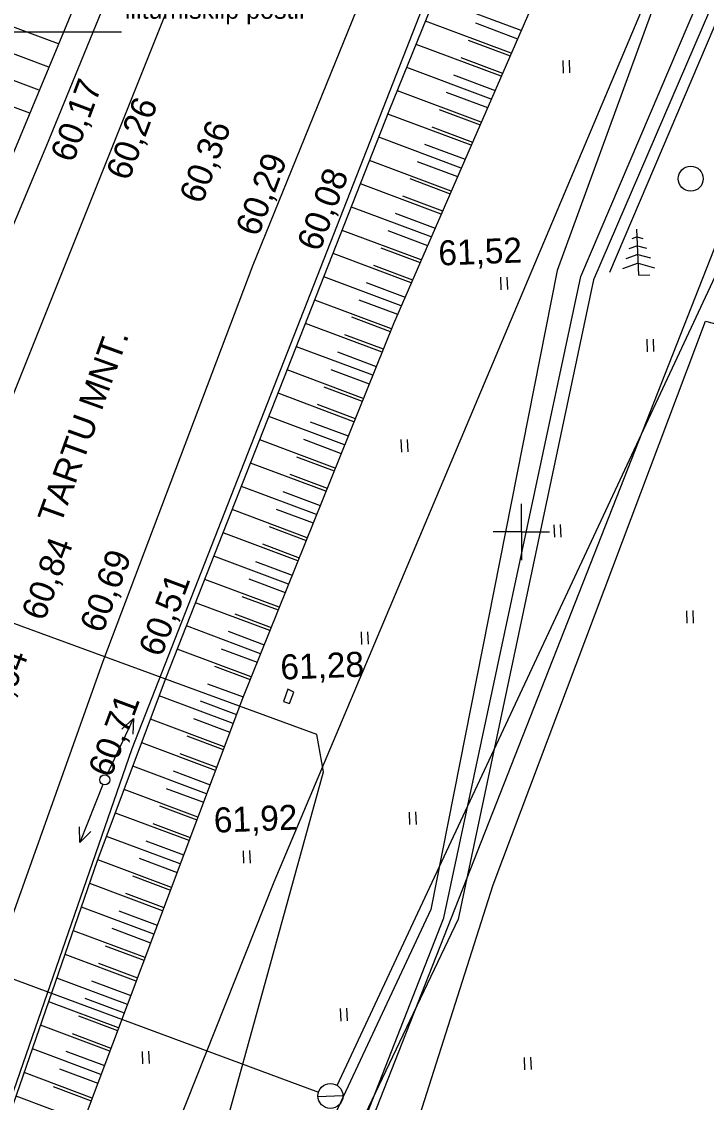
# Model space of a CAD drawing. Extents: x 641449 to 641928, y 6457349 to 6457815.
# Drawn here: x 641630.01 to 641657.4, y 6457577.19 to 6457620.4 of the extents above; entities that cross this region are included whole.
import ezdxf

# ---------------------------------------------------------------- set-up
doc = ezdxf.new("R2010")
doc.units = 0
for name, color, linetype in [('12', 7, 'Continuous'), ('15', 7, 'Continuous'), ('17', 7, 'Continuous'), ('22', 7, 'Continuous'), ('28', 7, 'Continuous'), ('3', 7, 'Continuous'), ('30', 7, 'Continuous'), ('40', 7, 'Continuous'), ('41', 7, 'Continuous'), ('42', 7, 'Continuous'), ('5', 7, 'Continuous'), ('53', 7, 'Continuous'), ('57', 7, 'Continuous'), ('58', 7, 'Continuous'), ('59', 7, 'Continuous'), ('61', 7, 'Continuous'), ('8', 7, 'Continuous')]:
    doc.layers.add(name, color=color, linetype=linetype)

# ---------------------------------------------------------------- blocks, each defined once
blk = doc.blocks.new('KRTRIS')
at = {"layer": '61'}
for q in [(0, 112.5), (-112.5, 0), (112.5, 0), (0, -112.5)]:
    blk.add_line((0, 0), q, dxfattribs=at)

msp = doc.modelspace()

# ---------------------------------------------------------------- linework, layer by layer
at = {"layer": '12'}
for p, q in [((641633.42, 6457590.268), (641634.48, 6457592.532)), ((641634.48, 6457592.532), (641634.013, 6457592.116)), ((641634.48, 6457592.532), (641634.46, 6457591.908)), ((641633.261, 6457589.901), (641632.334, 6457587.579)), ((641632.334, 6457587.579), (641632.318, 6457588.204)), ((641632.334, 6457587.579), (641632.776, 6457588.021))]:
    msp.add_line(p, q, dxfattribs=at)
msp.add_circle((641633.335, 6457590.087), 0.2, dxfattribs=at)
msp.add_circle((641633.335, 6457590.087), 0.2, dxfattribs=at)
at = {"layer": '15'}
msp.add_line((641612.007, 6457588.666), (641641.889, 6457577.602), dxfattribs=at)
msp.add_lwpolyline([(641642.63, 6457577.868), (641662.89, 6457621.198), (641670.033, 6457636.728)], dxfattribs=at)
at = {"layer": '17'}
for p, q in [((641640.116, 6457586.011), (641659.481, 6457631.914)), ((641630.344, 6457561.428), (641640.116, 6457586.011))]:
    msp.add_line(p, q, dxfattribs=at)
at = {"layer": '22'}
for p, q in [((641641.815, 6457591.896), (641616.151, 6457601.31)), ((641642.086, 6457590.402), (641641.815, 6457591.896)), ((641636.097, 6457568.754), (641642.086, 6457590.402))]:
    msp.add_line(p, q, dxfattribs=at)
for points in [[(641664.487, 6457646.2), (641651.434, 6457610.458), (641646.381, 6457584.905), (641623.476, 6457535.991), (641615.916, 6457519.897)], [(641615.916, 6457519.897), (641624.123, 6457535.899), (641625.846, 6457539.886), (641642.714, 6457573.876), (641646.896, 6457584.566), (641652.375, 6457610.207), (641667.319, 6457645.233)], [(641667.181, 6457643.222), (641652.882, 6457610.083), (641647.471, 6457584.516), (641625.652, 6457538.825), (641624.411, 6457534.505), (641616.148, 6457520.516)]]:
    msp.add_lwpolyline(points, dxfattribs=at)
at = {"layer": '28'}
msp.add_lwpolyline([(641642.699, 6457561.048), (641641.13, 6457561.558), (641648.872, 6457585.892), (641657.365, 6457608.432), (641672.05, 6457604.546)], dxfattribs=at)
at = {"layer": '3'}
msp.add_lwpolyline([(641640.727, 6457593.137), (641640.894, 6457593.596), (641640.661, 6457593.707), (641640.486, 6457593.224), (641640.727, 6457593.137)], dxfattribs=at)
at = {"layer": '30'}
msp.add_line((641626.535, 6457597.665), (641645.979, 6457646.237), dxfattribs=at)
for points in [[(641633.595, 6457553.491), (641638.259, 6457552.855), (641638.729, 6457555.476), (641622.925, 6457557.967), (641627.027, 6457569.998), (641634.437, 6457591.345), (641650.69, 6457632.794), (641656.89, 6457647.426)], [(641653.614, 6457646.014), (641639.262, 6457610.659), (641633.263, 6457594.822)], [(641643.216, 6457645.28), (641630.999, 6457615.454), (641622.789, 6457595.865), (641616.122, 6457578.531), (641610.859, 6457562.796), (641610.543, 6457562.54), (641609.968, 6457562.681), (641600.477, 6457568.258)], [(641633.263, 6457594.822), (641626.627, 6457576.246), (641620.303, 6457558.437), (641618.557, 6457555.117), (641618.574, 6457555.322)]]:
    msp.add_lwpolyline(points, dxfattribs=at)
at = {"layer": '40'}
msp.add_lwpolyline([(641635.803, 6457555.581), (641658.464, 6457613.202), (641690.627, 6457604.506), (641670.239, 6457549.723), (641663.6, 6457540.365)], close=True, dxfattribs=at)
at = {"layer": '41'}
for p, q in [((641651.686, 6457618.348), (641651.667, 6457618.847)), ((641651.943, 6457618.357), (641651.924, 6457618.857)), ((641649.195, 6457609.682), (641649.176, 6457610.182)), ((641649.452, 6457609.692), (641649.433, 6457610.192)), ((641655.046, 6457607.204), (641655.027, 6457607.704)), ((641655.304, 6457607.214), (641655.285, 6457607.713)), ((641645.212, 6457603.191), (641645.193, 6457603.691)), ((641645.469, 6457603.201), (641645.45, 6457603.7)), ((641651.333, 6457599.784), (641651.314, 6457600.283)), ((641651.59, 6457599.794), (641651.572, 6457600.293)), ((641656.633, 6457596.345), (641656.614, 6457596.845)), ((641656.891, 6457596.355), (641656.872, 6457596.855)), ((641643.624, 6457595.499), (641643.605, 6457595.999)), ((641643.881, 6457595.509), (641643.862, 6457596.009)), ((641645.542, 6457588.293), (641645.523, 6457588.793)), ((641645.799, 6457588.303), (641645.78, 6457588.802)), ((641638.903, 6457586.749), (641638.884, 6457587.249)), ((641639.161, 6457586.759), (641639.142, 6457587.259)), ((641642.785, 6457580.439), (641642.766, 6457580.939)), ((641643.043, 6457580.449), (641643.024, 6457580.949)), ((641634.86, 6457578.73), (641634.841, 6457579.229)), ((641635.118, 6457578.739), (641635.099, 6457579.239)), ((641650.144, 6457578.488), (641650.125, 6457578.987)), ((641650.401, 6457578.498), (641650.382, 6457578.997))]:
    msp.add_line(p, q, dxfattribs=at)
msp.add_lwpolyline([(641653.536, 6457610.389), (641663.682, 6457634.219), (641668.452, 6457644.789)], dxfattribs=at)
at = {"layer": '42'}
for p, q in [((641649.992, 6457620.054), (641646.542, 6457621.346)), ((641631.483, 6457619.51), (641628.607, 6457620.587)), ((641649.592, 6457619.136), (641646.166, 6457620.419)), ((641648.164, 6457620.35), (641649.847, 6457619.72)), ((641631.099, 6457618.586), (641628.234, 6457619.659)), ((641647.872, 6457619.659), (641649.547, 6457619.032)), ((641649.193, 6457618.218), (641645.79, 6457619.492)), ((641630.715, 6457617.662), (641627.86, 6457618.731)), ((641647.581, 6457618.967), (641649.247, 6457618.343)), ((641648.793, 6457617.3), (641645.415, 6457618.565)), ((641647.289, 6457618.275), (641648.947, 6457617.655)), ((641630.331, 6457616.738), (641627.486, 6457617.803)), ((641648.393, 6457616.382), (641645.039, 6457617.638)), ((641646.997, 6457617.584), (641648.647, 6457616.966)), ((641647.993, 6457615.464), (641644.664, 6457616.71)), ((641646.706, 6457616.892), (641648.347, 6457616.278)), ((641646.414, 6457616.2), (641648.047, 6457615.589)), ((641647.593, 6457614.546), (641644.298, 6457615.78)), ((641646.122, 6457615.509), (641647.747, 6457614.9)), ((641647.193, 6457613.628), (641643.931, 6457614.849)), ((641645.83, 6457614.817), (641647.447, 6457614.212)), ((641646.793, 6457612.71), (641643.565, 6457613.919)), ((641645.539, 6457614.126), (641647.147, 6457613.523)), ((641645.247, 6457613.434), (641646.847, 6457612.835)), ((641646.393, 6457611.792), (641643.198, 6457612.988)), ((641644.955, 6457612.742), (641646.548, 6457612.146)), ((641645.993, 6457610.874), (641642.832, 6457612.058)), ((641644.664, 6457612.051), (641646.248, 6457611.458)), ((641644.372, 6457611.359), (641645.948, 6457610.769)), ((641645.593, 6457609.956), (641642.465, 6457611.127)), ((641644.08, 6457610.667), (641645.648, 6457610.081)), ((641645.194, 6457609.038), (641642.099, 6457610.196)), ((641643.789, 6457609.976), (641645.348, 6457609.392)), ((641644.799, 6457608.117), (641641.732, 6457609.266)), ((641643.497, 6457609.284), (641645.048, 6457608.703)), ((641644.426, 6457607.19), (641641.366, 6457608.335)), ((641643.205, 6457608.593), (641644.757, 6457608.012)), ((641642.925, 6457607.897), (641644.476, 6457607.316)), ((641644.052, 6457606.262), (641641, 6457607.405)), ((641642.651, 6457607.198), (641644.196, 6457606.62)), ((641643.678, 6457605.334), (641640.633, 6457606.474)), ((641642.378, 6457606.5), (641643.916, 6457605.924)), ((641642.104, 6457605.802), (641643.635, 6457605.228)), ((641643.304, 6457604.406), (641640.267, 6457605.543)), ((641641.83, 6457605.103), (641643.355, 6457604.532)), ((641642.93, 6457603.478), (641639.9, 6457604.613)), ((641641.556, 6457604.405), (641643.075, 6457603.836)), ((641642.556, 6457602.55), (641639.534, 6457603.682)), ((641641.282, 6457603.707), (641642.794, 6457603.141)), ((641642.183, 6457601.623), (641639.167, 6457602.752)), ((641641.008, 6457603.008), (641642.514, 6457602.445)), ((641640.734, 6457602.31), (641642.233, 6457601.749)), ((641641.809, 6457600.695), (641638.801, 6457601.821)), ((641640.46, 6457601.612), (641641.953, 6457601.053)), ((641641.435, 6457599.767), (641638.434, 6457600.89)), ((641640.186, 6457600.913), (641641.673, 6457600.357)), ((641639.913, 6457600.215), (641641.392, 6457599.661)), ((641641.061, 6457598.839), (641638.068, 6457599.96)), ((641639.639, 6457599.517), (641641.112, 6457598.965)), ((641640.687, 6457597.911), (641637.702, 6457599.029)), ((641639.365, 6457598.819), (641640.831, 6457598.269)), ((641640.313, 6457596.984), (641637.335, 6457598.099)), ((641639.091, 6457598.12), (641640.551, 6457597.574)), ((641639.939, 6457596.056), (641636.969, 6457597.168)), ((641638.817, 6457597.422), (641640.271, 6457596.878)), ((641638.543, 6457596.724), (641639.99, 6457596.182)), ((641639.566, 6457595.128), (641636.602, 6457596.237)), ((641638.269, 6457596.025), (641639.71, 6457595.486)), ((641637.995, 6457595.327), (641639.429, 6457594.79)), ((641639.192, 6457594.2), (641636.236, 6457595.307)), ((641637.722, 6457594.629), (641639.149, 6457594.094)), ((641637.448, 6457593.93), (641638.869, 6457593.398)), ((641638.467, 6457592.336), (641635.515, 6457593.441)), ((641637.156, 6457593.239), (641638.603, 6457592.697)), ((641638.115, 6457591.4), (641635.164, 6457592.505)), ((641636.884, 6457592.54), (641638.339, 6457591.995)), ((641637.762, 6457590.464), (641634.813, 6457591.568)), ((641636.612, 6457591.841), (641638.074, 6457591.293)), ((641636.341, 6457591.142), (641637.81, 6457590.591)), ((641637.41, 6457589.528), (641634.462, 6457590.632)), ((641636.069, 6457590.442), (641637.546, 6457589.889)), ((641635.797, 6457589.743), (641637.282, 6457589.188)), ((641637.058, 6457588.592), (641634.111, 6457589.695)), ((641635.526, 6457589.044), (641637.017, 6457588.486)), ((641636.705, 6457587.656), (641633.76, 6457588.759)), ((641635.254, 6457588.345), (641636.753, 6457587.784)), ((641636.353, 6457586.721), (641633.409, 6457587.823)), ((641634.982, 6457587.646), (641636.489, 6457587.082)), ((641636.001, 6457585.785), (641633.059, 6457586.886)), ((641634.71, 6457586.947), (641636.225, 6457586.38)), ((641634.439, 6457586.248), (641635.96, 6457585.678)), ((641635.648, 6457584.849), (641632.731, 6457585.941)), ((641634.167, 6457585.549), (641635.696, 6457584.976)), ((641635.296, 6457583.913), (641632.404, 6457584.996)), ((641633.895, 6457584.85), (641635.432, 6457584.274)), ((641633.623, 6457584.151), (641635.168, 6457583.572)), ((641634.944, 6457582.977), (641632.077, 6457584.05)), ((641633.352, 6457583.451), (641634.903, 6457582.87)), ((641634.591, 6457582.041), (641631.75, 6457583.105)), ((641633.08, 6457582.752), (641634.639, 6457582.168)), ((641634.239, 6457581.105), (641631.423, 6457582.16)), ((641632.808, 6457582.053), (641634.375, 6457581.467)), ((641633.887, 6457580.169), (641631.096, 6457581.214)), ((641632.536, 6457581.354), (641634.111, 6457580.765)), ((641632.281, 6457580.649), (641633.846, 6457580.063)), ((641633.534, 6457579.234), (641630.769, 6457580.269)), ((641632.027, 6457579.943), (641633.582, 6457579.361)), ((641633.182, 6457578.298), (641630.442, 6457579.323)), ((641631.773, 6457579.238), (641633.318, 6457578.659)), ((641631.518, 6457578.532), (641633.054, 6457577.957)), ((641632.83, 6457577.362), (641630.115, 6457578.378)), ((641631.264, 6457577.826), (641632.789, 6457577.255)), ((641632.477, 6457576.426), (641629.788, 6457577.433))]:
    msp.add_line(p, q, dxfattribs=at)
for points in [[(641635.79, 6457594.174), (641644.716, 6457616.841), (641657.192, 6457647.605)], [(641661.285, 6457645.979), (641644.884, 6457608.326), (641638.842, 6457593.333)], [(641641.776, 6457644.283), (641629.948, 6457615.817), (641619.001, 6457589.567), (641615.408, 6457580.625), (641610.932, 6457568.083), (641609.765, 6457566.22), (641609.765, 6457566.22), (641609.765, 6457566.22), (641609.765, 6457566.22), (641609.765, 6457566.22)], [(641623.088, 6457558.058), (641633.047, 6457586.855), (641635.79, 6457594.174)], [(641638.842, 6457593.333), (641630.744, 6457571.822), (641626.899, 6457562.473), (641624.58, 6457559.514), (641623.094, 6457557.911)]]:
    msp.add_lwpolyline(points, dxfattribs=at)
at = {"layer": '5'}
msp.add_line((641641.863, 6457577.426), (641642.863, 6457577.464), dxfattribs=at)
msp.add_circle((641642.363, 6457577.445), 0.5, dxfattribs=at)
at = {"layer": '53'}
msp.add_lwpolyline([(641621, 6457620), (641633, 6457620), (641634, 6457620)], dxfattribs=at)
at = {"layer": '8'}
for p, q in [((641654.637, 6457611.794), (641654.423, 6457611.717)), ((641654.695, 6457610.265), (641654.625, 6457612.106)), ((641654.637, 6457611.794), (641654.856, 6457611.734)), ((641654.651, 6457611.443), (641654.298, 6457611.317)), ((641654.651, 6457611.443), (641655.012, 6457611.344)), ((641654.664, 6457611.092), (641654.173, 6457610.916)), ((641654.664, 6457611.092), (641655.167, 6457610.954)), ((641654.677, 6457610.741), (641654.048, 6457610.515)), ((641654.677, 6457610.741), (641655.322, 6457610.563)), ((641654.695, 6457610.265), (641655.139, 6457610.282))]:
    msp.add_line(p, q, dxfattribs=at)
msp.add_circle((641656.774, 6457614.123), 0.5, dxfattribs=at)

# ---------------------------------------------------------------- block references
at = {"layer": '61', "xscale": 0.01, "yscale": 0.01}
msp.add_blockref('KRTRIS', (641650, 6457600), dxfattribs=at)

# ---------------------------------------------------------------- texts
at = {"layer": '57'}
msp.add_text('liitumiskilp postil', height=0.75, dxfattribs=at).set_placement((641634.139, 6457620.519))
at = {"layer": '58'}
msp.add_text('TARTU MNT.', height=1, rotation=70.177, dxfattribs=at).set_placement((641631.569, 6457600.259))
at = {"layer": '59'}
for s, rotation, p in [('60,17', 69.488, (641632.067, 6457614.723)), ('60,26', 69.488, (641634.295, 6457613.997)), ('60,36', 69.488, (641637.225, 6457613.067)), ('60,29', 69.488, (641639.475, 6457611.764)), ('60,08', 69.488, (641641.93, 6457611.162)), ('61,52', 2.1734, (641646.698, 6457610.649)), ('60,84', 69.488, (641630.909, 6457596.393)), ('60,69', 69.488, (641633.244, 6457595.903)), ('60,51', 69.488, (641635.596, 6457594.951)), ('61,04', 69.488, (641629.11, 6457591.927)), ('61,28', 2.1734, (641640.378, 6457594.09)), ('60,71', 69.488, (641633.579, 6457590.129)), ('61,92', 2.1734, (641637.714, 6457587.971))]:
    msp.add_text(s, height=1, rotation=rotation, dxfattribs=at).set_placement(p)

doc.saveas('drawing.dxf')
